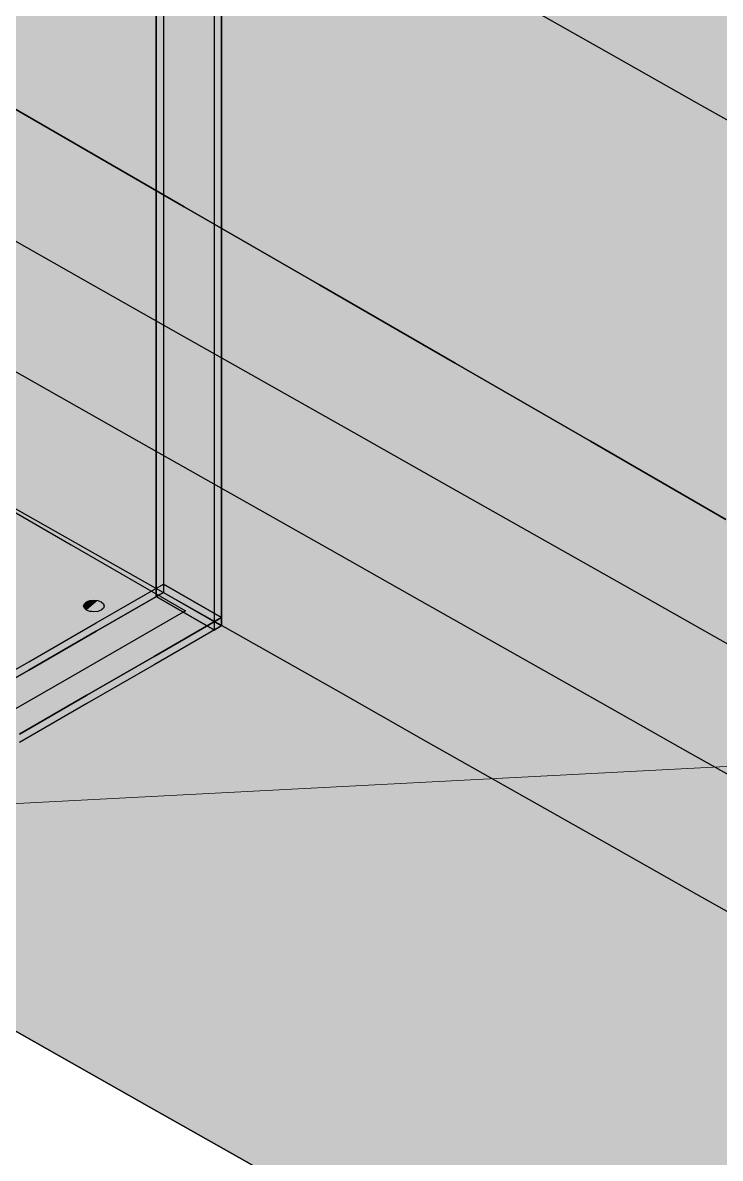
# Model space of a CAD drawing. Header units: metres. Extents: x 0 to 24.2, y -20 to 5.6.
# Drawn here: x 11.4021 to 11.6664, y 1.3161 to 1.7466 of the extents above; entities that cross this region are included whole.
import ezdxf

# ---------------------------------------------------------------- set-up
doc = ezdxf.new("R2010")
doc.units = ezdxf.units.M
doc.header["$LTSCALE"] = 0.25
doc.layers.add('ISO-ARISTAS', color=8, linetype='CONTINUOUS')
doc.layers.add('ISO-CONCRETO-SUP', color=254, linetype='CONTINUOUS', true_color=0xe8e8e8)
doc.layers.add('LLAMADAS', color=30, linetype='CONTINUOUS', lineweight=18)

msp = doc.modelspace()

# ---------------------------------------------------------------- linework, layer by layer
at = {"layer": 'ISO-ARISTAS', "color": 250}
for p, q in [((11.45551, 1.76613), (11.45551, 1.73669)), ((11.45551, 1.76613), (11.45551, 1.73669)), ((11.45276, 1.73511), (11.45276, 1.76454)), ((11.45276, 1.76454), (11.45276, 1.73511)), ((11.4775, 1.72399), (11.4775, 1.75343)), ((11.4775, 1.75343), (11.4775, 1.72399)), ((11.62329, 1.73565), (11.5891, 1.75499)), ((11.47476, 1.72241), (11.47476, 1.75184)), ((11.47476, 1.72241), (11.47476, 1.75184)), ((11.41198, 1.70648), (11.36066, 1.73611)), ((11.36066, 1.73611), (11.41198, 1.70648)), ((11.45276, 1.70568), (11.45276, 1.73511)), ((11.45276, 1.73511), (11.45276, 1.70568)), ((11.45551, 1.73669), (11.45551, 1.70726)), ((11.45551, 1.73669), (11.45551, 1.70726)), ((11.65747, 1.71631), (11.62329, 1.73565)), ((11.47476, 1.69298), (11.47476, 1.72241)), ((11.47476, 1.69298), (11.47476, 1.72241)), ((11.4775, 1.69456), (11.4775, 1.72399)), ((11.4775, 1.72399), (11.4775, 1.69456)), ((11.69166, 1.69697), (11.65747, 1.71631)), ((11.4633, 1.67685), (11.41198, 1.70648)), ((11.41198, 1.70648), (11.4633, 1.67685)), ((11.45276, 1.67624), (11.45276, 1.70568)), ((11.45276, 1.70568), (11.45276, 1.67624)), ((11.45551, 1.70726), (11.45551, 1.67783)), ((11.45551, 1.70726), (11.45551, 1.67783)), ((11.47476, 1.66354), (11.47476, 1.69298)), ((11.47476, 1.66354), (11.47476, 1.69298)), ((11.4775, 1.66513), (11.4775, 1.69456)), ((11.4775, 1.69456), (11.4775, 1.66513)), ((11.45276, 1.64681), (11.45276, 1.67624)), ((11.45276, 1.67624), (11.45276, 1.64681)), ((11.45551, 1.67783), (11.45551, 1.6484)), ((11.45551, 1.67783), (11.45551, 1.6484)), ((11.51462, 1.64722), (11.4633, 1.67685)), ((11.4633, 1.67685), (11.51462, 1.64722)), ((11.39083, 1.66868), (11.42501, 1.64933)), ((11.47476, 1.63411), (11.47476, 1.66354)), ((11.47476, 1.63411), (11.47476, 1.66354)), ((11.4775, 1.6357), (11.4775, 1.66513)), ((11.4775, 1.66513), (11.4775, 1.6357)), ((11.42501, 1.64933), (11.4592, 1.62999)), ((11.45276, 1.61738), (11.45276, 1.64681)), ((11.45276, 1.64681), (11.45276, 1.61738)), ((11.45551, 1.6484), (11.45551, 1.61897)), ((11.45551, 1.6484), (11.45551, 1.61897)), ((11.56594, 1.61759), (11.51462, 1.64722)), ((11.51462, 1.64722), (11.56594, 1.61759)), ((11.47476, 1.60468), (11.47476, 1.63411)), ((11.47476, 1.60468), (11.47476, 1.63411)), ((11.4775, 1.60627), (11.4775, 1.6357)), ((11.4775, 1.6357), (11.4775, 1.60627)), ((11.4592, 1.62999), (11.49338, 1.61065)), ((11.4159, 1.60499), (11.38171, 1.62433)), ((11.4159, 1.60499), (11.38171, 1.62433)), ((11.45551, 1.61897), (11.45551, 1.58954)), ((11.45551, 1.61897), (11.45551, 1.58954)), ((11.45276, 1.58795), (11.45276, 1.61738)), ((11.45276, 1.61738), (11.45276, 1.58795)), ((11.61726, 1.58796), (11.56594, 1.61759)), ((11.56594, 1.61759), (11.61726, 1.58796)), ((11.49338, 1.61065), (11.52757, 1.59131)), ((11.4775, 1.57684), (11.4775, 1.60627)), ((11.4775, 1.60627), (11.4775, 1.57684)), ((11.45008, 1.58565), (11.4159, 1.60499)), ((11.45008, 1.58565), (11.4159, 1.60499)), ((11.47476, 1.57525), (11.47476, 1.60468)), ((11.47476, 1.57525), (11.47476, 1.60468)), ((11.45551, 1.58954), (11.45551, 1.56011)), ((11.45551, 1.58954), (11.45551, 1.56011)), ((11.52757, 1.59131), (11.56175, 1.57197)), ((11.48427, 1.56631), (11.45008, 1.58565)), ((11.48427, 1.56631), (11.45008, 1.58565)), ((11.45276, 1.55852), (11.45276, 1.58795)), ((11.45276, 1.58795), (11.45276, 1.55852)), ((11.66858, 1.55833), (11.61726, 1.58796)), ((11.61726, 1.58796), (11.66858, 1.55833)), ((11.4775, 1.54741), (11.4775, 1.57684)), ((11.4775, 1.57684), (11.4775, 1.54741)), ((11.37715, 1.57371), (11.42046, 1.54871)), ((11.47476, 1.54582), (11.47476, 1.57525)), ((11.47476, 1.54582), (11.47476, 1.57525)), ((11.56175, 1.57197), (11.59594, 1.55262)), ((11.38399, 1.57104), (11.41818, 1.5517)), ((11.38399, 1.57104), (11.41818, 1.5517)), ((11.51845, 1.54697), (11.48427, 1.56631)), ((11.51845, 1.54697), (11.48427, 1.56631)), ((11.45276, 1.52909), (11.45276, 1.55852)), ((11.45276, 1.55852), (11.45276, 1.52909)), ((11.45551, 1.56011), (11.45551, 1.53068)), ((11.45551, 1.56011), (11.45551, 1.53068)), ((11.41818, 1.5517), (11.45236, 1.53236)), ((11.41818, 1.5517), (11.45236, 1.53236)), ((11.59594, 1.55262), (11.63012, 1.53328)), ((11.42046, 1.54871), (11.46376, 1.52371)), ((11.47476, 1.51639), (11.47476, 1.54582)), ((11.47476, 1.51639), (11.47476, 1.54582)), ((11.4775, 1.51798), (11.4775, 1.54741)), ((11.4775, 1.54741), (11.4775, 1.51798)), ((11.55264, 1.52762), (11.51845, 1.54697)), ((11.55264, 1.52762), (11.51845, 1.54697)), ((11.42998, 1.51911), (11.45551, 1.53385)), ((11.42998, 1.51911), (11.45551, 1.53385)), ((11.4775, 1.52115), (11.45551, 1.53385)), ((11.45551, 1.53385), (11.45551, 1.53068)), ((11.45551, 1.53385), (11.45551, 1.53068)), ((11.45551, 1.53385), (11.4775, 1.52115)), ((11.63012, 1.53328), (11.66431, 1.51394)), ((11.45551, 1.53068), (11.42998, 1.51594)), ((11.42998, 1.51594), (11.45551, 1.53068)), ((11.45236, 1.53236), (11.48655, 1.51302)), ((11.45236, 1.53236), (11.48655, 1.51302)), ((11.45276, 1.52909), (11.45551, 1.53068)), ((11.45551, 1.53068), (11.45276, 1.52909)), ((11.47476, 1.51639), (11.45276, 1.52909)), ((11.45276, 1.52909), (11.47476, 1.51639)), ((11.45551, 1.53068), (11.4775, 1.51798)), ((11.45551, 1.53068), (11.4775, 1.51798)), ((11.45551, 1.53068), (11.4775, 1.51798)), ((11.45551, 1.53068), (11.4775, 1.51798)), ((11.4252, 1.52551), (11.42549, 1.52638)), ((11.42549, 1.52465), (11.4252, 1.52551)), ((11.42549, 1.52638), (11.42634, 1.52711)), ((11.42634, 1.52391), (11.42549, 1.52465)), ((11.42634, 1.52711), (11.42762, 1.5276)), ((11.42762, 1.5276), (11.42912, 1.52778)), ((11.42912, 1.52778), (11.43062, 1.5276)), ((11.43062, 1.5276), (11.43189, 1.52711)), ((11.43189, 1.52711), (11.43274, 1.52638)), ((11.43274, 1.52465), (11.43189, 1.52391)), ((11.43274, 1.52638), (11.43303, 1.52551)), ((11.43303, 1.52551), (11.43274, 1.52465)), ((11.58682, 1.50828), (11.55264, 1.52762)), ((11.58682, 1.50828), (11.55264, 1.52762)), ((11.46376, 1.52371), (11.42046, 1.49871)), ((11.42762, 1.52342), (11.42634, 1.52391)), ((11.42912, 1.52325), (11.42762, 1.52342)), ((11.43062, 1.52342), (11.42912, 1.52325)), ((11.43189, 1.52391), (11.43062, 1.52342)), ((11.4775, 1.52115), (11.45198, 1.50641)), ((11.45198, 1.50641), (11.4775, 1.52115)), ((11.4775, 1.51798), (11.4775, 1.52115)), ((11.4775, 1.52115), (11.4775, 1.51798)), ((11.40445, 1.50437), (11.42998, 1.51911)), ((11.40445, 1.50437), (11.42998, 1.51911)), ((11.42998, 1.51594), (11.40445, 1.5012)), ((11.40445, 1.5012), (11.42998, 1.51594)), ((11.4775, 1.51798), (11.45198, 1.50324)), ((11.4775, 1.51798), (11.45198, 1.50324)), ((11.4775, 1.51798), (11.47476, 1.51639)), ((11.4775, 1.51798), (11.47476, 1.51639)), ((11.48655, 1.51302), (11.52073, 1.49368)), ((11.48655, 1.51302), (11.52073, 1.49368)), ((11.66431, 1.51394), (11.6985, 1.4946)), ((11.62101, 1.48894), (11.58682, 1.50828)), ((11.62101, 1.48894), (11.58682, 1.50828)), ((11.37892, 1.48963), (11.40445, 1.50437)), ((11.37892, 1.48963), (11.40445, 1.50437)), ((11.45198, 1.50641), (11.42645, 1.49167)), ((11.42645, 1.49167), (11.45198, 1.50641)), ((11.45198, 1.50324), (11.42645, 1.4885)), ((11.45198, 1.50324), (11.42645, 1.4885)), ((11.42046, 1.49871), (11.37715, 1.47371)), ((11.40445, 1.5012), (11.37892, 1.48646)), ((11.37892, 1.48646), (11.40445, 1.5012)), ((11.42645, 1.49167), (11.40092, 1.47693)), ((11.40092, 1.47693), (11.42645, 1.49167)), ((11.52073, 1.49368), (11.55492, 1.47433)), ((11.52073, 1.49368), (11.55492, 1.47433)), ((11.42645, 1.4885), (11.40092, 1.47376)), ((11.42645, 1.4885), (11.40092, 1.47376)), ((11.65519, 1.4696), (11.62101, 1.48894)), ((11.65519, 1.4696), (11.62101, 1.48894)), ((11.55492, 1.47433), (11.5891, 1.45499)), ((11.55492, 1.47433), (11.5891, 1.45499)), ((11.68938, 1.45025), (11.65519, 1.4696)), ((11.68938, 1.45025), (11.65519, 1.4696)), ((11.5891, 1.45499), (11.62329, 1.43565)), ((11.5891, 1.45499), (11.62329, 1.43565)), ((11.62329, 1.43565), (11.65747, 1.41631)), ((11.62329, 1.43565), (11.65747, 1.41631)), ((11.65747, 1.41631), (11.69166, 1.39697)), ((11.65747, 1.41631), (11.69166, 1.39697)), ((11.4159, 1.35499), (11.38171, 1.37433)), ((11.38171, 1.37433), (11.4159, 1.35499)), ((11.45008, 1.33565), (11.4159, 1.35499)), ((11.4159, 1.35499), (11.45008, 1.33565)), ((11.48427, 1.31631), (11.45008, 1.33565)), ((11.45008, 1.33565), (11.48427, 1.31631)), ((11.51845, 1.29697), (11.48427, 1.31631)), ((11.48427, 1.31631), (11.51845, 1.29697))]:
    msp.add_line(p, q, dxfattribs=at)
at = {"layer": 'ISO-CONCRETO-SUP', "true_color": 0xb2b2ad}
for points in [[(11.56594, 1.76759), (11.61726, 1.73796), (11.56594, 1.81759), (11.61726, 1.78796)], [(11.41198, 1.75648), (11.4633, 1.72685), (11.41198, 1.80648), (11.4633, 1.77685)], [(11.51462, 1.74722), (11.56594, 1.71759), (11.51462, 1.79722), (11.56594, 1.76759)], [(11.61726, 1.73796), (11.66858, 1.70833), (11.61726, 1.78796), (11.66858, 1.75833)], [(11.36066, 1.73611), (11.41198, 1.70648), (11.36066, 1.78611), (11.41198, 1.75648)], [(11.4633, 1.72685), (11.51462, 1.69722), (11.4633, 1.77685), (11.51462, 1.74722)], [(11.56594, 1.71759), (11.61726, 1.68796), (11.56594, 1.76759), (11.61726, 1.73796)], [(11.41198, 1.70648), (11.4633, 1.67685), (11.41198, 1.75648), (11.4633, 1.72685)], [(11.51462, 1.69722), (11.56594, 1.66759), (11.51462, 1.74722), (11.56594, 1.71759)], [(11.61726, 1.68796), (11.66858, 1.65833), (11.61726, 1.73796), (11.66858, 1.70833)], [(11.4633, 1.67685), (11.51462, 1.64722), (11.4633, 1.72685), (11.51462, 1.69722)], [(11.56594, 1.66759), (11.61726, 1.63796), (11.56594, 1.71759), (11.61726, 1.68796)], [(11.51462, 1.64722), (11.56594, 1.61759), (11.51462, 1.69722), (11.56594, 1.66759)], [(11.61726, 1.63796), (11.66858, 1.60833), (11.61726, 1.68796), (11.66858, 1.65833)], [(11.56594, 1.61759), (11.61726, 1.58796), (11.56594, 1.66759), (11.61726, 1.63796)], [(11.61726, 1.58796), (11.66858, 1.55833), (11.61726, 1.63796), (11.66858, 1.60833)]]:
    msp.add_solid(points, dxfattribs=at)
at = {"layer": 'ISO-CONCRETO-SUP', "true_color": 0xa2a7af}
for points in [[(11.38399, 1.75854), (11.41818, 1.7392), (11.38399, 1.79604), (11.41818, 1.7767)], [(11.45236, 1.75736), (11.48655, 1.73802), (11.45236, 1.79486), (11.48655, 1.77552)], [(11.52073, 1.75618), (11.55492, 1.73683), (11.52073, 1.79368), (11.55492, 1.77433)], [(11.41818, 1.7392), (11.45236, 1.71986), (11.41818, 1.7767), (11.45236, 1.75736)], [(11.48655, 1.73802), (11.52073, 1.71868), (11.48655, 1.77552), (11.52073, 1.75618)], [(11.55492, 1.73683), (11.5891, 1.71749), (11.55492, 1.77433), (11.5891, 1.75499)], [(11.38399, 1.72104), (11.41818, 1.7017), (11.38399, 1.75854), (11.41818, 1.7392)], [(11.45236, 1.71986), (11.48655, 1.70052), (11.45236, 1.75736), (11.48655, 1.73802)], [(11.52073, 1.71868), (11.55492, 1.69933), (11.52073, 1.75618), (11.55492, 1.73683)], [(11.5891, 1.71749), (11.62329, 1.69815), (11.5891, 1.75499), (11.62329, 1.73565)], [(11.41818, 1.7017), (11.45236, 1.68236), (11.41818, 1.7392), (11.45236, 1.71986)], [(11.48655, 1.70052), (11.52073, 1.68118), (11.48655, 1.73802), (11.52073, 1.71868)], [(11.55492, 1.69933), (11.5891, 1.67999), (11.55492, 1.73683), (11.5891, 1.71749)], [(11.62329, 1.69815), (11.65747, 1.67881), (11.62329, 1.73565), (11.65747, 1.71631)], [(11.38399, 1.68354), (11.41818, 1.6642), (11.38399, 1.72104), (11.41818, 1.7017)], [(11.45236, 1.68236), (11.48655, 1.66302), (11.45236, 1.71986), (11.48655, 1.70052)], [(11.52073, 1.68118), (11.55492, 1.66183), (11.52073, 1.71868), (11.55492, 1.69933)], [(11.5891, 1.67999), (11.62329, 1.66065), (11.5891, 1.71749), (11.62329, 1.69815)], [(11.65747, 1.67881), (11.69166, 1.65947), (11.65747, 1.71631), (11.69166, 1.69697)], [(11.41818, 1.6642), (11.45236, 1.64486), (11.41818, 1.7017), (11.45236, 1.68236)], [(11.48655, 1.66302), (11.52073, 1.64368), (11.48655, 1.70052), (11.52073, 1.68118)], [(11.55492, 1.66183), (11.5891, 1.64249), (11.55492, 1.69933), (11.5891, 1.67999)], [(11.62329, 1.66065), (11.65747, 1.64131), (11.62329, 1.69815), (11.65747, 1.67881)], [(11.38399, 1.64604), (11.41818, 1.6267), (11.38399, 1.68354), (11.41818, 1.6642)], [(11.45236, 1.64486), (11.48655, 1.62552), (11.45236, 1.68236), (11.48655, 1.66302)], [(11.52073, 1.64368), (11.55492, 1.62433), (11.52073, 1.68118), (11.55492, 1.66183)], [(11.5891, 1.64249), (11.62329, 1.62315), (11.5891, 1.67999), (11.62329, 1.66065)], [(11.65747, 1.64131), (11.69166, 1.62197), (11.65747, 1.67881), (11.69166, 1.65947)], [(11.41818, 1.6267), (11.45236, 1.60736), (11.41818, 1.6642), (11.45236, 1.64486)], [(11.48655, 1.62552), (11.52073, 1.60618), (11.48655, 1.66302), (11.52073, 1.64368)], [(11.55492, 1.62433), (11.5891, 1.60499), (11.55492, 1.66183), (11.5891, 1.64249)], [(11.62329, 1.62315), (11.65747, 1.60381), (11.62329, 1.66065), (11.65747, 1.64131)], [(11.38399, 1.60854), (11.41818, 1.5892), (11.38399, 1.64604), (11.41818, 1.6267)], [(11.45236, 1.60736), (11.48655, 1.58802), (11.45236, 1.64486), (11.48655, 1.62552)], [(11.52073, 1.60618), (11.55492, 1.58683), (11.52073, 1.64368), (11.55492, 1.62433)], [(11.5891, 1.60499), (11.62329, 1.58565), (11.5891, 1.64249), (11.62329, 1.62315)], [(11.65747, 1.60381), (11.69166, 1.58447), (11.65747, 1.64131), (11.69166, 1.62197)], [(11.38171, 1.58862), (11.4159, 1.56928), (11.38171, 1.62433), (11.4159, 1.60499)], [(11.41818, 1.5892), (11.45236, 1.56986), (11.41818, 1.6267), (11.45236, 1.60736)], [(11.48655, 1.58802), (11.52073, 1.56868), (11.48655, 1.62552), (11.52073, 1.60618)], [(11.55492, 1.58683), (11.5891, 1.56749), (11.55492, 1.62433), (11.5891, 1.60499)], [(11.62329, 1.58565), (11.65747, 1.56631), (11.62329, 1.62315), (11.65747, 1.60381)], [(11.38399, 1.57104), (11.41818, 1.5517), (11.38399, 1.60854), (11.41818, 1.5892)], [(11.45236, 1.56986), (11.48655, 1.55052), (11.45236, 1.60736), (11.48655, 1.58802)], [(11.52073, 1.56868), (11.55492, 1.54933), (11.52073, 1.60618), (11.55492, 1.58683)], [(11.4159, 1.56928), (11.45008, 1.54994), (11.4159, 1.60499), (11.45008, 1.58565)], [(11.5891, 1.56749), (11.62329, 1.54815), (11.5891, 1.60499), (11.62329, 1.58565)], [(11.65747, 1.56631), (11.69166, 1.54697), (11.65747, 1.60381), (11.69166, 1.58447)], [(11.38171, 1.5529), (11.4159, 1.53356), (11.38171, 1.58862), (11.4159, 1.56928)], [(11.41818, 1.5517), (11.45236, 1.53236), (11.41818, 1.5892), (11.45236, 1.56986)], [(11.45008, 1.54994), (11.48427, 1.53059), (11.45008, 1.58565), (11.48427, 1.56631)], [(11.48655, 1.55052), (11.52073, 1.53118), (11.48655, 1.58802), (11.52073, 1.56868)], [(11.55492, 1.54933), (11.5891, 1.52999), (11.55492, 1.58683), (11.5891, 1.56749)], [(11.62329, 1.54815), (11.65747, 1.52881), (11.62329, 1.58565), (11.65747, 1.56631)], [(11.4159, 1.53356), (11.45008, 1.51422), (11.4159, 1.56928), (11.45008, 1.54994)], [(11.45236, 1.53236), (11.48655, 1.51302), (11.45236, 1.56986), (11.48655, 1.55052)], [(11.52073, 1.53118), (11.55492, 1.51183), (11.52073, 1.56868), (11.55492, 1.54933)], [(11.5891, 1.52999), (11.62329, 1.51065), (11.5891, 1.56749), (11.62329, 1.54815)], [(11.48427, 1.53059), (11.51845, 1.51125), (11.48427, 1.56631), (11.51845, 1.54697)], [(11.65747, 1.52881), (11.69166, 1.50947), (11.65747, 1.56631), (11.69166, 1.54697)], [(11.38171, 1.51719), (11.4159, 1.49785), (11.38171, 1.5529), (11.4159, 1.53356)], [(11.45008, 1.51422), (11.48427, 1.49488), (11.45008, 1.54994), (11.48427, 1.53059)], [(11.48655, 1.51302), (11.52073, 1.49368), (11.48655, 1.55052), (11.52073, 1.53118)], [(11.51845, 1.51125), (11.55264, 1.49191), (11.51845, 1.54697), (11.55264, 1.52762)], [(11.55492, 1.51183), (11.5891, 1.49249), (11.55492, 1.54933), (11.5891, 1.52999)], [(11.62329, 1.51065), (11.65747, 1.49131), (11.62329, 1.54815), (11.65747, 1.52881)], [(11.4159, 1.49785), (11.45008, 1.47851), (11.4159, 1.53356), (11.45008, 1.51422)], [(11.48427, 1.49488), (11.51845, 1.47554), (11.48427, 1.53059), (11.51845, 1.51125)], [(11.52073, 1.49368), (11.55492, 1.47433), (11.52073, 1.53118), (11.55492, 1.51183)], [(11.5891, 1.49249), (11.62329, 1.47315), (11.5891, 1.52999), (11.62329, 1.51065)], [(11.65747, 1.49131), (11.69166, 1.47197), (11.65747, 1.52881), (11.69166, 1.50947)], [(11.55264, 1.49191), (11.58682, 1.47257), (11.55264, 1.52762), (11.58682, 1.50828)], [(11.38171, 1.48148), (11.4159, 1.46213), (11.38171, 1.51719), (11.4159, 1.49785)], [(11.45008, 1.47851), (11.48427, 1.45916), (11.45008, 1.51422), (11.48427, 1.49488)], [(11.51845, 1.47554), (11.55264, 1.45619), (11.51845, 1.51125), (11.55264, 1.49191)], [(11.55492, 1.47433), (11.5891, 1.45499), (11.55492, 1.51183), (11.5891, 1.49249)], [(11.58682, 1.47257), (11.62101, 1.45322), (11.58682, 1.50828), (11.62101, 1.48894)], [(11.62329, 1.47315), (11.65747, 1.45381), (11.62329, 1.51065), (11.65747, 1.49131)], [(11.4159, 1.46213), (11.45008, 1.44279), (11.4159, 1.49785), (11.45008, 1.47851)], [(11.48427, 1.45916), (11.51845, 1.43982), (11.48427, 1.49488), (11.51845, 1.47554)], [(11.55264, 1.45619), (11.58682, 1.43685), (11.55264, 1.49191), (11.58682, 1.47257)], [(11.5891, 1.45499), (11.62329, 1.43565), (11.5891, 1.49249), (11.62329, 1.47315)], [(11.65747, 1.45381), (11.69166, 1.43447), (11.65747, 1.49131), (11.69166, 1.47197)], [(11.62101, 1.45322), (11.65519, 1.43388), (11.62101, 1.48894), (11.65519, 1.4696)], [(11.38171, 1.44576), (11.4159, 1.42642), (11.38171, 1.48148), (11.4159, 1.46213)], [(11.45008, 1.44279), (11.48427, 1.42345), (11.45008, 1.47851), (11.48427, 1.45916)], [(11.51845, 1.43982), (11.55264, 1.42048), (11.51845, 1.47554), (11.55264, 1.45619)], [(11.58682, 1.43685), (11.62101, 1.41751), (11.58682, 1.47257), (11.62101, 1.45322)], [(11.62329, 1.43565), (11.65747, 1.41631), (11.62329, 1.47315), (11.65747, 1.45381)], [(11.65519, 1.43388), (11.68938, 1.41454), (11.65519, 1.4696), (11.68938, 1.45025)], [(11.4159, 1.42642), (11.45008, 1.40708), (11.4159, 1.46213), (11.45008, 1.44279)], [(11.48427, 1.42345), (11.51845, 1.40411), (11.48427, 1.45916), (11.51845, 1.43982)], [(11.55264, 1.42048), (11.58682, 1.40114), (11.55264, 1.45619), (11.58682, 1.43685)], [(11.62101, 1.41751), (11.65519, 1.39817), (11.62101, 1.45322), (11.65519, 1.43388)], [(11.65747, 1.41631), (11.69166, 1.39697), (11.65747, 1.45381), (11.69166, 1.43447)], [(11.38171, 1.41005), (11.4159, 1.39071), (11.38171, 1.44576), (11.4159, 1.42642)], [(11.45008, 1.40708), (11.48427, 1.38774), (11.45008, 1.44279), (11.48427, 1.42345)], [(11.51845, 1.40411), (11.55264, 1.38477), (11.51845, 1.43982), (11.55264, 1.42048)], [(11.58682, 1.40114), (11.62101, 1.3818), (11.58682, 1.43685), (11.62101, 1.41751)], [(11.65519, 1.39817), (11.68938, 1.37883), (11.65519, 1.43388), (11.68938, 1.41454)], [(11.4159, 1.39071), (11.45008, 1.37136), (11.4159, 1.42642), (11.45008, 1.40708)], [(11.48427, 1.38774), (11.51845, 1.36839), (11.48427, 1.42345), (11.51845, 1.40411)], [(11.55264, 1.38477), (11.58682, 1.36542), (11.55264, 1.42048), (11.58682, 1.40114)], [(11.62101, 1.3818), (11.65519, 1.36245), (11.62101, 1.41751), (11.65519, 1.39817)], [(11.38171, 1.37433), (11.4159, 1.35499), (11.38171, 1.41005), (11.4159, 1.39071)], [(11.45008, 1.37136), (11.48427, 1.35202), (11.45008, 1.40708), (11.48427, 1.38774)], [(11.51845, 1.36839), (11.55264, 1.34905), (11.51845, 1.40411), (11.55264, 1.38477)], [(11.58682, 1.36542), (11.62101, 1.34608), (11.58682, 1.40114), (11.62101, 1.3818)], [(11.65519, 1.36245), (11.68938, 1.34311), (11.65519, 1.39817), (11.68938, 1.37883)], [(11.4159, 1.35499), (11.45008, 1.33565), (11.4159, 1.39071), (11.45008, 1.37136)], [(11.48427, 1.35202), (11.51845, 1.33268), (11.48427, 1.38774), (11.51845, 1.36839)], [(11.55264, 1.34905), (11.58682, 1.32971), (11.55264, 1.38477), (11.58682, 1.36542)], [(11.62101, 1.34608), (11.65519, 1.32674), (11.62101, 1.3818), (11.65519, 1.36245)], [(11.45008, 1.33565), (11.48427, 1.31631), (11.45008, 1.37136), (11.48427, 1.35202)], [(11.51845, 1.33268), (11.55264, 1.31334), (11.51845, 1.36839), (11.55264, 1.34905)], [(11.58682, 1.32971), (11.62101, 1.31037), (11.58682, 1.36542), (11.62101, 1.34608)], [(11.65519, 1.32674), (11.68938, 1.3074), (11.65519, 1.36245), (11.68938, 1.34311)], [(11.48427, 1.31631), (11.51845, 1.29697), (11.48427, 1.35202), (11.51845, 1.33268)], [(11.55264, 1.31334), (11.58682, 1.294), (11.55264, 1.34905), (11.58682, 1.32971)], [(11.62101, 1.31037), (11.65519, 1.29103), (11.62101, 1.34608), (11.65519, 1.32674)], [(11.51845, 1.29697), (11.55264, 1.27762), (11.51845, 1.33268), (11.55264, 1.31334)], [(11.58682, 1.294), (11.62101, 1.27465), (11.58682, 1.32971), (11.62101, 1.31037)], [(11.65519, 1.29103), (11.68938, 1.27168), (11.65519, 1.32674), (11.68938, 1.3074)]]:
    msp.add_solid(points, dxfattribs=at)
at = {"layer": 'ISO-CONCRETO-SUP', "true_color": 0xc5c5c0}
for points in [[(11.35264, 1.79074), (11.40396, 1.76111), (11.30934, 1.76574), (11.36066, 1.73611)], [(11.44726, 1.78611), (11.49858, 1.75648), (11.40396, 1.76111), (11.45528, 1.73148)], [(11.54188, 1.78148), (11.5932, 1.75185), (11.49858, 1.75648), (11.5499, 1.72685)], [(11.6365, 1.77685), (11.68782, 1.74722), (11.5932, 1.75185), (11.64452, 1.72222)], [(11.40396, 1.76111), (11.45528, 1.73148), (11.36066, 1.73611), (11.41198, 1.70648)], [(11.49858, 1.75648), (11.5499, 1.72685), (11.45528, 1.73148), (11.5066, 1.70185)], [(11.5932, 1.75185), (11.64452, 1.72222), (11.5499, 1.72685), (11.60122, 1.69722)], [(11.68782, 1.74722), (11.73914, 1.71759), (11.64452, 1.72222), (11.69584, 1.69259)], [(11.45528, 1.73148), (11.5066, 1.70185), (11.41198, 1.70648), (11.4633, 1.67685)], [(11.5499, 1.72685), (11.60122, 1.69722), (11.5066, 1.70185), (11.55792, 1.67222)], [(11.64452, 1.72222), (11.69584, 1.69259), (11.60122, 1.69722), (11.65254, 1.66759)], [(11.5066, 1.70185), (11.55792, 1.67222), (11.4633, 1.67685), (11.51462, 1.64722)], [(11.60122, 1.69722), (11.65254, 1.66759), (11.55792, 1.67222), (11.60924, 1.64259)], [(11.69584, 1.69259), (11.74716, 1.66296), (11.65254, 1.66759), (11.70386, 1.63796)], [(11.55792, 1.67222), (11.60924, 1.64259), (11.51462, 1.64722), (11.56594, 1.61759)], [(11.65254, 1.66759), (11.70386, 1.63796), (11.60924, 1.64259), (11.66056, 1.61296)], [(11.60924, 1.64259), (11.66056, 1.61296), (11.56594, 1.61759), (11.61726, 1.58796)], [(11.70386, 1.63796), (11.75518, 1.60833), (11.66056, 1.61296), (11.71188, 1.58333)], [(11.66056, 1.61296), (11.71188, 1.58333), (11.61726, 1.58796), (11.66858, 1.55833)]]:
    msp.add_solid(points, dxfattribs=at)
at = {"layer": 'ISO-CONCRETO-SUP', "true_color": 0x6a7481}
for points in [[(11.45551, 1.73669), (11.45276, 1.73511), (11.45551, 1.76613), (11.45276, 1.76454)], [(11.4775, 1.72399), (11.47476, 1.72241), (11.4775, 1.75343), (11.47476, 1.75184)], [(11.45551, 1.70726), (11.45276, 1.70568), (11.45551, 1.73669), (11.45276, 1.73511)], [(11.4775, 1.69456), (11.47476, 1.69298), (11.4775, 1.72399), (11.47476, 1.72241)], [(11.45551, 1.67783), (11.45276, 1.67624), (11.45551, 1.70726), (11.45276, 1.70568)], [(11.4775, 1.66513), (11.47476, 1.66354), (11.4775, 1.69456), (11.47476, 1.69298)], [(11.45551, 1.6484), (11.45276, 1.64681), (11.45551, 1.67783), (11.45276, 1.67624)], [(11.4775, 1.6357), (11.47476, 1.63411), (11.4775, 1.66513), (11.47476, 1.66354)], [(11.45551, 1.61897), (11.45276, 1.61738), (11.45551, 1.6484), (11.45276, 1.64681)], [(11.4775, 1.60627), (11.47476, 1.60468), (11.4775, 1.6357), (11.47476, 1.63411)], [(11.45551, 1.58954), (11.45276, 1.58795), (11.45551, 1.61897), (11.45276, 1.61738)], [(11.4775, 1.57684), (11.47476, 1.57525), (11.4775, 1.60627), (11.47476, 1.60468)], [(11.45551, 1.56011), (11.45276, 1.55852), (11.45551, 1.58954), (11.45276, 1.58795)], [(11.4775, 1.54741), (11.47476, 1.54582), (11.4775, 1.57684), (11.47476, 1.57525)], [(11.45551, 1.53068), (11.45276, 1.52909), (11.45551, 1.56011), (11.45276, 1.55852)], [(11.4775, 1.51798), (11.47476, 1.51639), (11.4775, 1.54741), (11.47476, 1.54582)], [(11.45551, 1.53068), (11.42998, 1.51594), (11.45551, 1.53385), (11.42998, 1.51911)], [(11.4775, 1.51798), (11.45198, 1.50324), (11.4775, 1.52115), (11.45198, 1.50641)], [(11.42998, 1.51594), (11.40445, 1.5012), (11.42998, 1.51911), (11.40445, 1.50437)], [(11.40445, 1.5012), (11.37892, 1.48646), (11.40445, 1.50437), (11.37892, 1.48963)], [(11.45198, 1.50324), (11.42645, 1.4885), (11.45198, 1.50641), (11.42645, 1.49167)], [(11.42645, 1.4885), (11.40092, 1.47376), (11.42645, 1.49167), (11.40092, 1.47693)]]:
    msp.add_solid(points, dxfattribs=at)
at = {"layer": 'ISO-CONCRETO-SUP', "true_color": 0x768190}
for points in [[(11.45551, 1.73669), (11.4775, 1.72399), (11.45551, 1.76613), (11.4775, 1.75343)], [(11.45276, 1.73511), (11.47476, 1.72241), (11.45276, 1.76454), (11.47476, 1.75184)], [(11.45276, 1.70568), (11.47476, 1.69298), (11.45276, 1.73511), (11.47476, 1.72241)], [(11.45551, 1.70726), (11.4775, 1.69456), (11.45551, 1.73669), (11.4775, 1.72399)], [(11.45276, 1.67624), (11.47476, 1.66354), (11.45276, 1.70568), (11.47476, 1.69298)], [(11.45551, 1.67783), (11.4775, 1.66513), (11.45551, 1.70726), (11.4775, 1.69456)], [(11.45276, 1.64681), (11.47476, 1.63411), (11.45276, 1.67624), (11.47476, 1.66354)], [(11.45551, 1.6484), (11.4775, 1.6357), (11.45551, 1.67783), (11.4775, 1.66513)], [(11.45276, 1.61738), (11.47476, 1.60468), (11.45276, 1.64681), (11.47476, 1.63411)], [(11.45551, 1.61897), (11.4775, 1.60627), (11.45551, 1.6484), (11.4775, 1.6357)], [(11.45551, 1.58954), (11.4775, 1.57684), (11.45551, 1.61897), (11.4775, 1.60627)], [(11.45276, 1.58795), (11.47476, 1.57525), (11.45276, 1.61738), (11.47476, 1.60468)], [(11.45551, 1.56011), (11.4775, 1.54741), (11.45551, 1.58954), (11.4775, 1.57684)], [(11.45276, 1.55852), (11.47476, 1.54582), (11.45276, 1.58795), (11.47476, 1.57525)], [(11.45276, 1.52909), (11.47476, 1.51639), (11.45276, 1.55852), (11.47476, 1.54582)], [(11.45551, 1.53068), (11.4775, 1.51798), (11.45551, 1.56011), (11.4775, 1.54741)], [(11.45551, 1.53068), (11.4775, 1.51798), (11.45551, 1.53385), (11.4775, 1.52115)]]:
    msp.add_solid(points, dxfattribs=at)
at = {"layer": 'ISO-CONCRETO-SUP', "true_color": 0xb3b9c1}
for points in [[(11.39083, 1.66868), (11.42501, 1.64933), (11.36918, 1.65618), (11.40336, 1.63683)], [(11.36918, 1.65618), (11.40336, 1.63683), (11.34753, 1.64368), (11.38171, 1.62433)], [(11.42501, 1.64933), (11.4592, 1.62999), (11.40336, 1.63683), (11.43755, 1.61749)], [(11.40336, 1.63683), (11.43755, 1.61749), (11.38171, 1.62433), (11.4159, 1.60499)], [(11.4592, 1.62999), (11.49338, 1.61065), (11.43755, 1.61749), (11.47173, 1.59815)], [(11.43755, 1.61749), (11.47173, 1.59815), (11.4159, 1.60499), (11.45008, 1.58565)], [(11.49338, 1.61065), (11.52757, 1.59131), (11.47173, 1.59815), (11.50592, 1.57881)], [(11.47173, 1.59815), (11.50592, 1.57881), (11.45008, 1.58565), (11.48427, 1.56631)], [(11.52757, 1.59131), (11.56175, 1.57197), (11.50592, 1.57881), (11.5401, 1.55947)], [(11.50592, 1.57881), (11.5401, 1.55947), (11.48427, 1.56631), (11.51845, 1.54697)], [(11.56175, 1.57197), (11.59594, 1.55262), (11.5401, 1.55947), (11.57429, 1.54012)], [(11.38399, 1.57104), (11.41818, 1.5517), (11.34935, 1.55104), (11.38354, 1.5317)], [(11.5401, 1.55947), (11.57429, 1.54012), (11.51845, 1.54697), (11.55264, 1.52762)], [(11.41818, 1.5517), (11.45236, 1.53236), (11.38354, 1.5317), (11.41772, 1.51236)], [(11.59594, 1.55262), (11.63012, 1.53328), (11.57429, 1.54012), (11.60847, 1.52078)], [(11.57429, 1.54012), (11.60847, 1.52078), (11.55264, 1.52762), (11.58682, 1.50828)], [(11.63012, 1.53328), (11.66431, 1.51394), (11.60847, 1.52078), (11.64266, 1.50144)], [(11.38354, 1.5317), (11.41772, 1.51236), (11.34889, 1.5117), (11.38308, 1.49236)], [(11.45236, 1.53236), (11.48655, 1.51302), (11.41772, 1.51236), (11.45191, 1.49302)], [(11.60847, 1.52078), (11.64266, 1.50144), (11.58682, 1.50828), (11.62101, 1.48894)], [(11.41772, 1.51236), (11.45191, 1.49302), (11.38308, 1.49236), (11.41726, 1.47302)], [(11.48655, 1.51302), (11.52073, 1.49368), (11.45191, 1.49302), (11.48609, 1.47368)], [(11.66431, 1.51394), (11.6985, 1.4946), (11.64266, 1.50144), (11.67684, 1.4821)], [(11.64266, 1.50144), (11.67684, 1.4821), (11.62101, 1.48894), (11.65519, 1.4696)], [(11.38308, 1.49236), (11.41726, 1.47302), (11.34844, 1.47236), (11.38262, 1.45302)], [(11.45191, 1.49302), (11.48609, 1.47368), (11.41726, 1.47302), (11.45145, 1.45368)], [(11.52073, 1.49368), (11.55492, 1.47433), (11.48609, 1.47368), (11.52028, 1.45433)], [(11.67684, 1.4821), (11.71103, 1.46275), (11.65519, 1.4696), (11.68938, 1.45025)], [(11.41726, 1.47302), (11.45145, 1.45368), (11.38262, 1.45302), (11.41681, 1.43368)], [(11.48609, 1.47368), (11.52028, 1.45433), (11.45145, 1.45368), (11.48564, 1.43433)], [(11.55492, 1.47433), (11.5891, 1.45499), (11.52028, 1.45433), (11.55446, 1.43499)], [(11.38262, 1.45302), (11.41681, 1.43368), (11.34798, 1.43302), (11.38217, 1.41368)], [(11.45145, 1.45368), (11.48564, 1.43433), (11.41681, 1.43368), (11.45099, 1.41433)], [(11.52028, 1.45433), (11.55446, 1.43499), (11.48564, 1.43433), (11.51982, 1.41499)], [(11.5891, 1.45499), (11.62329, 1.43565), (11.55446, 1.43499), (11.58865, 1.41565)], [(11.41681, 1.43368), (11.45099, 1.41433), (11.38217, 1.41368), (11.41635, 1.39433)], [(11.48564, 1.43433), (11.51982, 1.41499), (11.45099, 1.41433), (11.48518, 1.39499)], [(11.55446, 1.43499), (11.58865, 1.41565), (11.51982, 1.41499), (11.55401, 1.39565)], [(11.62329, 1.43565), (11.65747, 1.41631), (11.58865, 1.41565), (11.62283, 1.39631)], [(11.38217, 1.41368), (11.41635, 1.39433), (11.34753, 1.39368), (11.38171, 1.37433)], [(11.45099, 1.41433), (11.48518, 1.39499), (11.41635, 1.39433), (11.45054, 1.37499)], [(11.51982, 1.41499), (11.55401, 1.39565), (11.48518, 1.39499), (11.51936, 1.37565)], [(11.58865, 1.41565), (11.62283, 1.39631), (11.55401, 1.39565), (11.58819, 1.37631)], [(11.65747, 1.41631), (11.69166, 1.39697), (11.62283, 1.39631), (11.65702, 1.37697)], [(11.48518, 1.39499), (11.51936, 1.37565), (11.45054, 1.37499), (11.48472, 1.35565)], [(11.55401, 1.39565), (11.58819, 1.37631), (11.51936, 1.37565), (11.55355, 1.35631)], [(11.62283, 1.39631), (11.65702, 1.37697), (11.58819, 1.37631), (11.62238, 1.35697)], [(11.69166, 1.39697), (11.72584, 1.37762), (11.65702, 1.37697), (11.6912, 1.35762)], [(11.41635, 1.39433), (11.45054, 1.37499), (11.38171, 1.37433), (11.4159, 1.35499)], [(11.45054, 1.37499), (11.48472, 1.35565), (11.4159, 1.35499), (11.45008, 1.33565)], [(11.51936, 1.37565), (11.55355, 1.35631), (11.48472, 1.35565), (11.51891, 1.33631)], [(11.58819, 1.37631), (11.62238, 1.35697), (11.55355, 1.35631), (11.58774, 1.33697)], [(11.65702, 1.37697), (11.6912, 1.35762), (11.62238, 1.35697), (11.65656, 1.33762)], [(11.55355, 1.35631), (11.58774, 1.33697), (11.51891, 1.33631), (11.55309, 1.31697)], [(11.62238, 1.35697), (11.65656, 1.33762), (11.58774, 1.33697), (11.62192, 1.31762)], [(11.6912, 1.35762), (11.72539, 1.33828), (11.65656, 1.33762), (11.69075, 1.31828)], [(11.48472, 1.35565), (11.51891, 1.33631), (11.45008, 1.33565), (11.48427, 1.31631)], [(11.51891, 1.33631), (11.55309, 1.31697), (11.48427, 1.31631), (11.51845, 1.29697)], [(11.58774, 1.33697), (11.62192, 1.31762), (11.55309, 1.31697), (11.58728, 1.29762)], [(11.65656, 1.33762), (11.69075, 1.31828), (11.62192, 1.31762), (11.65611, 1.29828)], [(11.62192, 1.31762), (11.65611, 1.29828), (11.58728, 1.29762), (11.62146, 1.27828)], [(11.69075, 1.31828), (11.72493, 1.29894), (11.65611, 1.29828), (11.69029, 1.27894)], [(11.55309, 1.31697), (11.58728, 1.29762), (11.51845, 1.29697), (11.55264, 1.27762)]]:
    msp.add_solid(points, dxfattribs=at)
at = {"layer": 'ISO-CONCRETO-SUP', "true_color": 0xb3bac2}
for points in [[(11.37715, 1.57371), (11.42046, 1.54871), (11.33385, 1.54871), (11.37715, 1.52371)], [(11.42046, 1.54871), (11.46376, 1.52371), (11.37715, 1.52371), (11.42046, 1.49871)], [(11.37715, 1.52371), (11.42046, 1.49871), (11.33385, 1.49871), (11.37715, 1.47371)]]:
    msp.add_solid(points, dxfattribs=at)
at = {"layer": 'ISO-CONCRETO-SUP', "true_color": 0x838f9f}
for points in [[(11.45551, 1.53385), (11.4775, 1.52115), (11.42998, 1.51911), (11.45198, 1.50641)], [(11.45551, 1.53068), (11.4775, 1.51798), (11.42998, 1.51594), (11.45198, 1.50324)], [(11.45551, 1.53068), (11.4775, 1.51798), (11.45276, 1.52909), (11.47476, 1.51639)], [(11.42998, 1.51911), (11.45198, 1.50641), (11.40445, 1.50437), (11.42645, 1.49167)], [(11.42998, 1.51594), (11.45198, 1.50324), (11.40445, 1.5012), (11.42645, 1.4885)], [(11.40445, 1.50437), (11.42645, 1.49167), (11.37892, 1.48963), (11.40092, 1.47693)], [(11.40445, 1.5012), (11.42645, 1.4885), (11.37892, 1.48646), (11.40092, 1.47376)]]:
    msp.add_solid(points, dxfattribs=at)
at = {"layer": 'ISO-CONCRETO-SUP', "true_color": 0x6b6d73}
for points in [[(11.42634, 1.52391), (11.4252, 1.52551), (11.42549, 1.52638)], [(11.42634, 1.52391), (11.42549, 1.52465), (11.4252, 1.52551)], [(11.42634, 1.52391), (11.42549, 1.52638), (11.42634, 1.52711)], [(11.42634, 1.52391), (11.42762, 1.5276), (11.42912, 1.52778)], [(11.42634, 1.52391), (11.42912, 1.52778), (11.43062, 1.5276)], [(11.42634, 1.52391), (11.42634, 1.52711), (11.42762, 1.5276)], [(11.42634, 1.52391), (11.43062, 1.5276), (11.43189, 1.52711)], [(11.42634, 1.52391), (11.43189, 1.52711), (11.43274, 1.52638)], [(11.42634, 1.52391), (11.43274, 1.52638), (11.43303, 1.52551)], [(11.42634, 1.52391), (11.43303, 1.52551), (11.43274, 1.52465)], [(11.42634, 1.52391), (11.43274, 1.52465), (11.43189, 1.52391)], [(11.42634, 1.52391), (11.43189, 1.52391), (11.43062, 1.52342)], [(11.42634, 1.52391), (11.43062, 1.52342), (11.42912, 1.52325)], [(11.42634, 1.52391), (11.42912, 1.52325), (11.42762, 1.52342)]]:
    msp.add_solid(points, dxfattribs=at)
at = {"layer": 'LLAMADAS'}
msp.add_line((12.93, 1.53076), (11.29055, 1.44491), dxfattribs=at)

doc.saveas('drawing.dxf')
